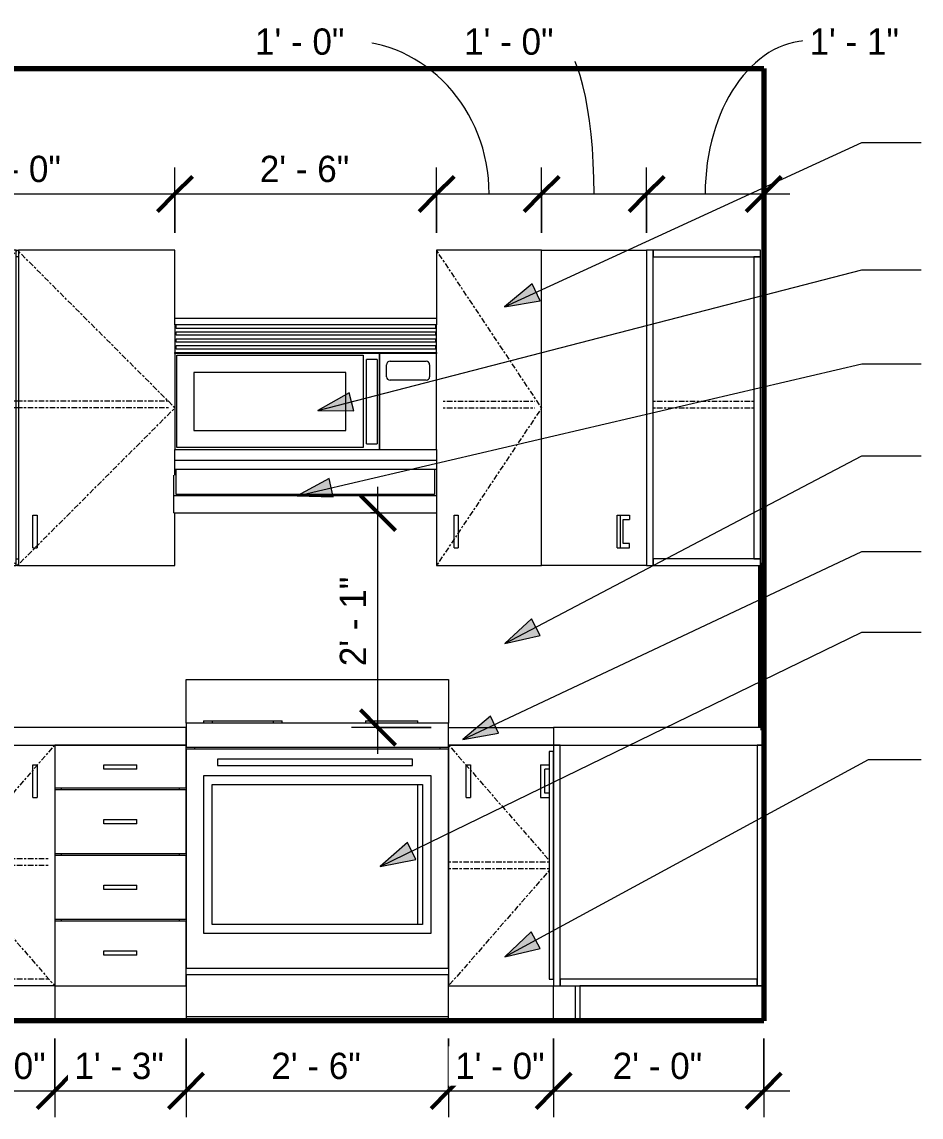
# Model space of a CAD drawing. Header units: inches. Extents: x 3011 to 5543, y -20 to 12119.
# Drawn here: x 3567.3 to 3670, y -11 to 114.1 of the extents above; entities that cross this region are included whole.
import ezdxf

# ---------------------------------------------------------------- set-up
doc = ezdxf.new("R2010")
doc.units = ezdxf.units.IN
doc.header["$MEASUREMENT"] = 0
doc.linetypes.add('Center', pattern=[1.25, 0.25, -0.1875, 0.625, -0.1875])
for name, color, linetype, lineweight in [('0-2', 10, 'Continuous', 5), ('A-ANNO-DIMS', 211, 'Continuous', 9), ('A-ANNO-DIMS-32', 211, 'Continuous', 9), ('A-FLOR-1', 7, 'Continuous', 70), ('A-WALL', 113, 'Continuous', 18), ('A-WALL-1', 113, 'Continuous', 70), ('A-WALL-2', 113, 'Continuous', 9), ('G-ANNO-TEXT', 231, 'Continuous', 9), ('I-WALL-1', 7, 'Continuous', 70), ('P-SANR-FIXT', 6, 'Continuous', 9), ('Q-CASE', 31, 'Continuous', 9), ('Q-CASE-1', 31, 'Center', 9), ('Q-SPCQ', 91, 'Continuous', 9)]:
    doc.layers.add(name, color=color, linetype=linetype, lineweight=lineweight)
doc.styles.add('Century Gothic', font='ufonts.com_century-gothic.ttf', dxfattribs={"height": 3})
doc.dimstyles.new('OD_1__HACK_2', dxfattribs={"dimscale": 12, "dimtxt": 3.132505, "dimasz": 0.333333, "dimexe": 0.25, "dimexo": 0.166667, "dimgap": 0.041667, "dimtad": 1, "dimdec": 0, "dimzin": 3, "dimdsep": 46, "dimlunit": 4, "dimtxsty": 'Century Gothic', "dimblk1": 'OBLIQUE', "dimblk2": 'OBLIQUE', "dimsah": 1, "dimcen": 0.09, "dimdle": 0.25, "dimazin": 0, "dimtfac": 1, "dimtdec": 4, "dimtix": 1, "dimtmove": 1, "dimatfit": 3, "dimfxl": 1, "dimtvp": 1, "dimtfill": 1, "dimfrac": 2, "dimtolj": 1, "dimtzin": 0, "dimarcsym": 2})
doc.dimstyles.new('OD_1__HACK_2_1', dxfattribs={"dimscale": 12, "dimtxt": 3.132505, "dimasz": 0.333333, "dimexe": 0.25, "dimexo": 0.166667, "dimgap": 0.041667, "dimtad": 1, "dimdec": 0, "dimzin": 3, "dimdsep": 46, "dimlunit": 4, "dimtxsty": 'Century Gothic', "dimblk1": 'OBLIQUE', "dimblk2": 'OBLIQUE', "dimsah": 1, "dimcen": 0.09, "dimdle": 0.25, "dimazin": 0, "dimtfac": 1, "dimtdec": 4, "dimtix": 1, "dimtmove": 0, "dimatfit": 3, "dimfxl": 1, "dimtvp": 1, "dimtfill": 1, "dimfrac": 2, "dimtolj": 1, "dimtzin": 0, "dimarcsym": 2})

# ---------------------------------------------------------------- blocks, each defined once
blk = doc.blocks.new('CTR - 1st Phase - Shell_rvt-3-1ST FLOOR - 1BD ADA TYPE A - KITCHEN - BACK WALL')
at = {"layer": 'A-FLOR-1'}
for p, q in [((-11970.15, 108.75), (-11846.36, 108.75)), ((-11846.36, 0), (-11970.15, 0))]:
    blk.add_line(p, q, dxfattribs=at)
blk = doc.blocks.new('CTR - 1st Phase - Common Walls_rvt-3-1ST FLOOR - 1BD ADA TYPE A - KITCHEN - BACK WALL')
at = {"layer": 'I-WALL-1'}
for p in [(-11846.36, 108.75), (-11846.36, 0)]:
    blk.add_line(p, (-11846.36, 0), dxfattribs=at)
blk = doc.blocks.new('300 Series Wall Hung Cabinet_302 - 36_ x 36_-2571299-1ST FLOOR - 1BD ADA TYPE A - KITCHEN - BACK WALL')
at = {"layer": 'Q-CASE'}
for p, q in [((-11858.99, 88), (-11859.74, 88)), ((-11859.74, 88), (-11859.74, 52)), ((-11858.99, 52), (-11858.99, 88)), ((-11846.74, 88), (-11858.99, 88)), ((-11858.99, 88), (-11858.99, 87.25)), ((-11846.74, 87.25), (-11846.74, 88)), ((-11858.99, 87.25), (-11846.74, 87.25)), ((-11846.74, 87.25), (-11847.49, 87.25)), ((-11847.49, 87.25), (-11847.49, 52.75)), ((-11846.74, 52.75), (-11846.74, 87.25)), ((-11846.74, 52.75), (-11858.99, 52.75)), ((-11858.99, 52.75), (-11858.99, 52)), ((-11847.49, 52.75), (-11846.74, 52.75)), ((-11846.74, 52), (-11846.74, 52.75)), ((-11859.74, 52), (-11858.99, 52)), ((-11858.99, 52), (-11846.74, 52))]:
    blk.add_line(p, q, dxfattribs=at)
at = {"layer": 'Q-CASE-1'}
for p, q in [((-11858.99, 70.75), (-11847.49, 70.75)), ((-11858.99, 70), (-11847.49, 70))]:
    blk.add_line(p, q, dxfattribs=at)
blk = doc.blocks.new('308 - 308-2727439-1ST FLOOR - 1BD ADA TYPE A - KITCHEN - BACK WALL')
at = {"layer": 'Q-CASE'}
for p, q in [((-11871.74, 88), (-11859.74, 88)), ((-11863.1, 57.75), (-11862.75, 57.75)), ((-11863.1, 54), (-11863.1, 57.75)), ((-11862.75, 57.75), (-11861.69, 57.75)), ((-11862.75, 57.75), (-11862.75, 54)), ((-11861.69, 57.75), (-11861.69, 57.25)), ((-11862.4, 57.25), (-11861.69, 57.25)), ((-11862.4, 54.5), (-11862.4, 57.25)), ((-11863.1, 54), (-11862.75, 54)), ((-11862.75, 54), (-11861.69, 54)), ((-11861.69, 54.5), (-11862.4, 54.5)), ((-11861.69, 54), (-11861.69, 54.5)), ((-11859.74, 52), (-11871.74, 52))]:
    blk.add_line(p, q, dxfattribs=at)
blk = doc.blocks.new('300 Series Wall Hung Cabinet_301 - 12_-2216986-1ST FLOOR - 1BD ADA TYPE A - KITCHEN - BACK WALL')
at = {"layer": 'Q-CASE'}
for p, q in [((-11883.74, 88), (-11883.74, 80.26)), ((-11871.74, 88), (-11883.74, 88)), ((-11871.74, 52), (-11871.74, 88)), ((-11883.74, 64.15), (-11883.74, 62.31)), ((-11883.74, 58), (-11883.74, 52)), ((-11881.74, 57.75), (-11881.25, 57.75)), ((-11881.74, 54), (-11881.74, 57.75)), ((-11881.25, 57.75), (-11881.25, 54)), ((-11881.74, 54), (-11881.25, 54)), ((-11883.74, 52), (-11871.74, 52))]:
    blk.add_line(p, q, dxfattribs=at)
at = {"layer": 'Q-CASE-1'}
for p, q in [((-11871.74, 70), (-11883.74, 88)), ((-11882.99, 70.75), (-11872.49, 70.75)), ((-11871.74, 70), (-11883.74, 52)), ((-11882.99, 70), (-11872.49, 70))]:
    blk.add_line(p, q, dxfattribs=at)
blk = doc.blocks.new('30quot_MicrowaveVentADA_11166 - 70cm miele oven-2822873-1ST FLOOR - 1BD ADA TYPE A - KITCHEN - BACK WALL')
at = {"layer": 'Q-CASE'}
for p, q in [((-11913.62, 79.47), (-11913.62, 80.26)), ((-11913.62, 80.26), (-11883.74, 80.26)), ((-11883.74, 80.26), (-11883.74, 79.47)), ((-11913.5, 79.47), (-11913.62, 79.47)), ((-11913.62, 79.47), (-11913.62, 76.32)), ((-11913.5, 79.08), (-11913.5, 79.47)), ((-11883.86, 79.47), (-11913.5, 79.47)), ((-11883.86, 79.08), (-11913.5, 79.08)), ((-11883.74, 79.47), (-11883.86, 79.47)), ((-11883.86, 79.47), (-11883.86, 79.08)), ((-11883.74, 76.32), (-11883.74, 79.47)), ((-11913.5, 78.29), (-11913.5, 78.69)), ((-11913.5, 78.69), (-11883.86, 78.69)), ((-11883.86, 78.29), (-11913.5, 78.29)), ((-11913.5, 77.5), (-11913.5, 77.9)), ((-11913.5, 77.9), (-11883.86, 77.9)), ((-11883.86, 78.69), (-11883.86, 78.29)), ((-11883.86, 77.9), (-11883.86, 77.5)), ((-11913.62, 76.32), (-11883.74, 76.32)), ((-11913.62, 76.2), (-11913.62, 76.32)), ((-11883.86, 77.5), (-11913.5, 77.5)), ((-11913.5, 76.72), (-11913.5, 77.11)), ((-11913.5, 77.11), (-11883.86, 77.11)), ((-11883.86, 76.72), (-11913.5, 76.72)), ((-11883.86, 77.11), (-11883.86, 76.72)), ((-11883.74, 76.32), (-11883.74, 76.2)), ((-11890.24, 76.2), (-11913.62, 76.2)), ((-11913.62, 76.2), (-11913.62, 65.26)), ((-11913.42, 65.46), (-11913.42, 76.01)), ((-11913.42, 76.01), (-11892.13, 76.01)), ((-11892.13, 76.01), (-11892.13, 65.46)), ((-11891.73, 65.91), (-11891.73, 75.51)), ((-11890.54, 75.51), (-11891.73, 75.51)), ((-11890.54, 75.51), (-11890.54, 65.91)), ((-11890.24, 65.26), (-11890.24, 76.2)), ((-11883.74, 76.2), (-11890.24, 76.2)), ((-11890.24, 76.2), (-11890.24, 65.26)), ((-11889.05, 75.32), (-11884.92, 75.32)), ((-11883.74, 65.26), (-11883.74, 76.2)), ((-11894.09, 74.04), (-11911.46, 74.04)), ((-11911.46, 74.04), (-11911.46, 67.43)), ((-11894.09, 74.04), (-11911.46, 74.04)), ((-11911.46, 74.04), (-11911.46, 67.43)), ((-11894.09, 67.43), (-11894.09, 74.04)), ((-11894.09, 67.43), (-11894.09, 74.04)), ((-11889.45, 73.55), (-11889.45, 74.93)), ((-11884.53, 74.93), (-11884.53, 73.55)), ((-11884.92, 73.15), (-11889.05, 73.15)), ((-11911.46, 67.43), (-11894.09, 67.43)), ((-11911.46, 67.43), (-11894.09, 67.43)), ((-11913.62, 65.26), (-11890.24, 65.26)), ((-11913.62, 64.15), (-11913.62, 65.26)), ((-11892.13, 65.46), (-11913.42, 65.46)), ((-11891.73, 65.91), (-11890.54, 65.91)), ((-11890.24, 65.26), (-11883.74, 65.26)), ((-11883.74, 65.26), (-11883.74, 64.15)), ((-11883.74, 64), (-11913.62, 64))]:
    blk.add_line(p, q, dxfattribs=at)
for centre, start, end in [((-11889.05, 74.93), 90, 180), ((-11884.92, 74.93), 0, 90), ((-11889.05, 73.55), 180, 270), ((-11884.92, 73.55), 270, 0)]:
    blk.add_arc(centre, 0.394, start, end, dxfattribs=at)
blk = doc.blocks.new('300 Series Wall Hung Cabinet_302 - 36_ x 36_-2570919-1ST FLOOR - 1BD ADA TYPE A - KITCHEN - BACK WALL')
at = {"layer": 'Q-CASE'}
for p, q in [((-11931.75, 88), (-11949.62, 88)), ((-11949.62, 88), (-11949.62, 52)), ((-11931.75, 52), (-11931.75, 88)), ((-11931.75, 88), (-11931.5, 88)), ((-11913.62, 88), (-11931.5, 88)), ((-11931.5, 88), (-11931.5, 52)), ((-11913.62, 80.26), (-11913.62, 88)), ((-11931.5, 87.25), (-11931.75, 87.25)), ((-11913.62, 62.31), (-11913.62, 64.15)), ((-11933.86, 57.75), (-11933.37, 57.75)), ((-11933.86, 54), (-11933.86, 57.75)), ((-11933.37, 57.75), (-11933.37, 54)), ((-11929.86, 57.75), (-11929.37, 57.75)), ((-11929.86, 54), (-11929.86, 57.75)), ((-11929.37, 57.75), (-11929.37, 54)), ((-11913.62, 52), (-11913.62, 58)), ((-11933.86, 54), (-11933.37, 54)), ((-11929.86, 54), (-11929.37, 54)), ((-11931.75, 52.75), (-11931.5, 52.75)), ((-11949.62, 52), (-11931.75, 52)), ((-11931.5, 52), (-11931.75, 52)), ((-11931.5, 52), (-11913.62, 52))]:
    blk.add_line(p, q, dxfattribs=at)
at = {"layer": 'Q-CASE-1'}
for p, q in [((-11931.62, 88), (-11949.62, 70)), ((-11913.62, 70), (-11931.62, 88)), ((-11914.37, 70.75), (-11948.87, 70.75)), ((-11949.62, 70), (-11931.62, 52)), ((-11914.37, 70), (-11948.87, 70)), ((-11931.62, 52), (-11913.62, 70))]:
    blk.add_line(p, q, dxfattribs=at)
blk = doc.blocks.new('Range_Hood_386 - 30_ Wide-2875944-1ST FLOOR - 1BD ADA TYPE A - KITCHEN - BACK WALL')
at = {"layer": 'Q-SPCQ'}
for p, q in [((-11913.62, 63), (-11913.49, 63)), ((-11913.49, 63), (-11883.99, 63)), ((-11913.49, 60.12), (-11913.49, 63)), ((-11883.99, 63), (-11883.74, 63)), ((-11883.99, 63), (-11883.99, 60.12)), ((-11913.74, 60), (-11913.74, 62.31)), ((-11883.74, 62.31), (-11883.74, 60)), ((-11883.99, 60.12), (-11913.49, 60.12)), ((-11913.74, 58), (-11913.74, 60)), ((-11913.74, 60), (-11883.74, 60)), ((-11883.74, 60), (-11883.74, 58)), ((-11913.74, 58), (-11883.74, 58))]:
    blk.add_line(p, q, dxfattribs=at)
blk = doc.blocks.new('Base Cabinet Single Door and Shelf - Base Cabinet Single Door and Shelf 9_ ADA-2971786-1ST FLOOR - 1BD ADA TYPE A - KITCHEN - BACK WALL')
at = {"layer": 'Q-CASE'}
for p, q in [((-11871.86, 29.25), (-11870.86, 29.25)), ((-11871.86, 29.25), (-11871.86, 25.5)), ((-11871.36, 26), (-11871.36, 28.75)), ((-11870.86, 28.75), (-11871.36, 28.75)), ((-11871.86, 25.5), (-11870.86, 25.5)), ((-11870.86, 26), (-11871.36, 26))]:
    blk.add_line(p, q, dxfattribs=at)
blk = doc.blocks.new('Vanity Cabinet-Double Door-ADA - 30_ ADA-2971475-1ST FLOOR - 1BD ADA TYPE A - KITCHEN - BACK WALL')
at = {"layer": 'Q-CASE'}
for p, q in [((-11869.61, 31.5), (-11870.36, 31.5)), ((-11870.36, 31.5), (-11870.36, 4)), ((-11869.61, 4), (-11869.61, 31.5)), ((-11847.11, 31.5), (-11847.11, 4)), ((-11846.36, 31.5), (-11847.11, 31.5)), ((-11846.36, 4), (-11846.36, 31.5)), ((-11870.86, 30.75), (-11870.86, 4.75)), ((-11870.36, 30.75), (-11870.86, 30.75)), ((-11870.36, 4.75), (-11870.36, 30.75)), ((-11870.86, 4.75), (-11870.36, 4.75)), ((-11870.36, 4), (-11869.61, 4)), ((-11847.11, 4.75), (-11869.61, 4.75)), ((-11869.61, 4.75), (-11869.61, 4)), ((-11869.61, 4), (-11847.11, 4)), ((-11846.36, 4), (-11867.36, 4)), ((-11867.36, 4), (-11867.36, 0)), ((-11847.11, 4), (-11847.11, 4.75)), ((-11847.11, 4), (-11846.36, 4)), ((-11846.36, 0), (-11846.36, 4)), ((-11867.36, 0), (-11846.36, 0))]:
    blk.add_line(p, q, dxfattribs=at)
blk = doc.blocks.new('Base Cabinet Corner 197 - Base Cabinet Corner 197 ADA-2762271-1ST FLOOR - 1BD ADA TYPE A - KITCHEN - BACK WALL')
at = {"layer": 'Q-CASE'}
for p, q in [((-11940.11, 31.5), (-11963.36, 31.5)), ((-11963.36, 31.5), (-11963.36, 30.75)), ((-11939.36, 31.5), (-11940.11, 31.5)), ((-11940.11, 31.5), (-11940.11, 4)), ((-11940.11, 30.75), (-11940.11, 31.5)), ((-11939.36, 31.5), (-11939.35, 31.5)), ((-11939.36, 4), (-11939.36, 31.5)), ((-11939.35, 31.5), (-11927.36, 31.5)), ((-11939.35, 29.25), (-11939.35, 31.5)), ((-11927.36, 31.5), (-11927.36, 4)), ((-11963.36, 30.75), (-11940.11, 30.75)), ((-11962.61, 30.75), (-11963.36, 30.75)), ((-11963.36, 30.75), (-11963.36, 0)), ((-11962.61, 0), (-11962.61, 30.75)), ((-11939.36, 29.25), (-11937.87, 29.25)), ((-11937.87, 25.5), (-11937.87, 29.25)), ((-11929.85, 29.25), (-11929.36, 29.25)), ((-11929.85, 25.5), (-11929.85, 29.25)), ((-11929.36, 29.25), (-11929.36, 25.5)), ((-11939.36, 28.75), (-11938.36, 28.75)), ((-11939.35, 26), (-11939.35, 28.75)), ((-11938.36, 28.75), (-11938.36, 26)), ((-11938.36, 26), (-11939.36, 26)), ((-11939.36, 25.5), (-11937.87, 25.5)), ((-11939.35, 4), (-11939.35, 25.5)), ((-11929.85, 25.5), (-11929.36, 25.5)), ((-11940.84, 4), (-11940.84, 0)), ((-11940.08, 4), (-11940.83, 4)), ((-11940.83, 4), (-11940.83, 0)), ((-11940.11, 4), (-11939.36, 4)), ((-11940.08, 0), (-11940.08, 4)), ((-11939.35, 4), (-11939.36, 4)), ((-11927.36, 4), (-11939.35, 4)), ((-11927.36, 4), (-11927.36, 0)), ((-11927.36, 4), (-11927.36, 0)), ((-11963.36, 0), (-11962.61, 0)), ((-11940.83, 0), (-11940.08, 0))]:
    blk.add_line(p, q, dxfattribs=at)
at = {"layer": 'Q-CASE-1'}
for p, q in [((-11927.36, 31.5), (-11939.31, 17.75)), ((-11940.08, 18.5), (-11962.61, 18.5)), ((-11940.08, 17.75), (-11962.61, 17.75)), ((-11928.11, 18.5), (-11939.36, 18.5)), ((-11928.11, 17.75), (-11939.31, 17.75)), ((-11939.31, 17.75), (-11927.36, 4)), ((-11940.08, 4.75), (-11962.61, 4.75)), ((-11940.08, 4), (-11962.61, 4)), ((-11928.11, 4.75), (-11939.36, 4.75)), ((-11928.11, 4), (-11939.31, 4))]:
    blk.add_line(p, q, dxfattribs=at)
blk = doc.blocks.new('Base Cabinet Single Door and Shelf - Base Cabinet Single Door and Shelf 12_ ADA-2557421-1ST FLOOR - 1BD ADA TYPE A - KITCHEN - BACK WALL')
at = {"layer": 'Q-CASE'}
for p, q in [((-11882.36, 31.5), (-11882.36, 4)), ((-11870.36, 31.5), (-11882.36, 31.5)), ((-11880.35, 29.25), (-11879.86, 29.25)), ((-11880.35, 25.5), (-11880.35, 29.25)), ((-11879.86, 29.25), (-11879.86, 25.5)), ((-11880.35, 25.5), (-11879.86, 25.5)), ((-11882.36, 4), (-11870.36, 4)), ((-11870.36, 0), (-11870.36, 4))]:
    blk.add_line(p, q, dxfattribs=at)
at = {"layer": 'Q-CASE-1'}
for p, q in [((-11882.36, 31.5), (-11870.86, 18.32)), ((-11870.86, 18.12), (-11882.36, 18.12)), ((-11870.86, 17.37), (-11882.36, 17.37)), ((-11870.86, 17.18), (-11882.36, 4))]:
    blk.add_line(p, q, dxfattribs=at)
blk = doc.blocks.new('Cabinet Filler60 - Cabinet Filler-2972099-1ST FLOOR - 1BD ADA TYPE A - KITCHEN - BACK WALL')
at = {"layer": 'A-WALL'}
blk.add_line((-11867.86, 0), (-11867.86, 4), dxfattribs=at)
blk = doc.blocks.new('Cabinet Filler61 - Cabinet Filler-2972214-1ST FLOOR - 1BD ADA TYPE A - KITCHEN - BACK WALL')
at = {"layer": 'A-WALL'}
blk.add_line((-11870.36, 0), (-11870.36, 4), dxfattribs=at)
blk = doc.blocks.new('Base Cabinet 4 Drawer 254 - Base Cabinet 4 Drawer 254 15_ ADA-2972314-1ST FLOOR - 1BD ADA TYPE A - KITCHEN - BACK WALL')
at = {"layer": 'Q-CASE'}
for p, q in [((-11912.36, 31.5), (-11927.36, 31.5)), ((-11912.36, 26.62), (-11912.36, 31.5)), ((-11921.74, 29.25), (-11917.99, 29.25)), ((-11921.74, 28.75), (-11921.74, 29.25)), ((-11917.99, 28.75), (-11917.99, 29.25)), ((-11917.99, 28.75), (-11921.74, 28.75)), ((-11927.36, 26.62), (-11912.36, 26.62)), ((-11912.36, 26.37), (-11927.36, 26.37)), ((-11926.61, 26.62), (-11926.61, 26.37)), ((-11913.11, 26.37), (-11913.11, 26.62)), ((-11912.36, 19.12), (-11912.36, 26.37)), ((-11921.74, 23), (-11917.99, 23)), ((-11921.74, 22.5), (-11921.74, 23)), ((-11917.99, 22.5), (-11917.99, 23)), ((-11917.99, 22.5), (-11921.74, 22.5)), ((-11927.36, 19.12), (-11912.36, 19.12)), ((-11912.36, 18.87), (-11927.36, 18.87)), ((-11926.61, 19.12), (-11926.61, 18.87)), ((-11913.11, 18.87), (-11913.11, 19.12)), ((-11912.36, 11.63), (-11912.36, 18.87)), ((-11921.74, 15.5), (-11917.99, 15.5)), ((-11921.74, 15), (-11921.74, 15.5)), ((-11917.99, 15), (-11917.99, 15.5)), ((-11917.99, 15), (-11921.74, 15)), ((-11927.36, 11.63), (-11912.36, 11.63)), ((-11912.36, 11.37), (-11927.36, 11.37)), ((-11926.61, 11.63), (-11926.61, 11.37)), ((-11913.11, 11.37), (-11913.11, 11.63)), ((-11912.36, 4), (-11912.36, 11.37)), ((-11921.74, 8), (-11917.99, 8)), ((-11921.74, 7.5), (-11921.74, 8)), ((-11917.99, 7.5), (-11917.99, 8)), ((-11917.99, 7.5), (-11921.74, 7.5)), ((-11927.36, 4), (-11912.36, 4))]:
    blk.add_line(p, q, dxfattribs=at)
blk = doc.blocks.new('DIMBLOCK30-1ST FLOOR - 1BD ADA TYPE A - KITCHEN - BACK WALL')
at = {"layer": 'A-ANNO-DIMS-32'}
for p, q in [((3548.79, 60), (3548.79, 97.44)), ((3584.79, 90), (3584.79, 97.44)), ((3545.79, 94.44), (3584.79, 94.44)), ((3548.79, 94.44), (3548.79, 60)), ((3584.79, 94.44), (3584.79, 90))]:
    blk.add_line(p, q, dxfattribs=at)
at = {"layer": 'A-ANNO-DIMS-32', "lineweight": 50}
for p, q in [((3548.79, 94.44), (3550.79, 96.44)), ((3584.79, 94.44), (3586.79, 96.44)), ((3548.79, 94.44), (3546.79, 92.44)), ((3584.79, 94.44), (3582.79, 92.44))]:
    blk.add_line(p, q, dxfattribs=at)
at = {"layer": 'A-ANNO-DIMS-32', "color": 0, "insert": (3561.54, 98.79), "char_height": 3, "width": 12.5897, "attachment_point": 1, "line_spacing_factor": 0.984502, "style": 'Century Gothic', "bg_fill": 3, "box_fill_scale": 1.25, "bg_fill_color": 256, "bg_fill_true_color": 13158600, "bg_fill_transparency": 0}
blk.add_mtext('3\' - 0"', dxfattribs=at)
blk = doc.blocks.new('_Oblique')
at = {"color": 0, "linetype": 'ByBlock', "lineweight": -2}
blk.add_line((-0.5, -0.5), (0.5, 0.5), dxfattribs=at)
blk = doc.blocks.new('DIMBLOCK31-1ST FLOOR - 1BD ADA TYPE A - KITCHEN - BACK WALL')
at = {"layer": 'A-ANNO-DIMS-32'}
for p, q in [((3584.79, 90), (3584.79, 97.44)), ((3614.67, 90), (3614.67, 97.44)), ((3584.79, 94.44), (3614.67, 94.44)), ((3584.79, 94.44), (3584.79, 90)), ((3614.67, 94.44), (3614.67, 90))]:
    blk.add_line(p, q, dxfattribs=at)
at = {"layer": 'A-ANNO-DIMS-32', "lineweight": 50}
for p, q in [((3584.79, 94.44), (3586.79, 96.44)), ((3614.67, 94.44), (3616.67, 96.44)), ((3584.79, 94.44), (3582.79, 92.44)), ((3614.67, 94.44), (3612.67, 92.44))]:
    blk.add_line(p, q, dxfattribs=at)
at = {"layer": 'A-ANNO-DIMS-32', "color": 0, "insert": (3594.48, 98.79), "char_height": 3, "width": 12.5897, "attachment_point": 1, "line_spacing_factor": 0.984502, "style": 'Century Gothic', "bg_fill": 3, "box_fill_scale": 1.25, "bg_fill_color": 256, "bg_fill_true_color": 13158600, "bg_fill_transparency": 0}
blk.add_mtext('2\' - 6"', dxfattribs=at)
blk = doc.blocks.new('DIMBLOCK32-1ST FLOOR - 1BD ADA TYPE A - KITCHEN - BACK WALL')
at = {"layer": 'A-ANNO-DIMS-32'}
for p, q in [((3614.67, 90), (3614.67, 97.44)), ((3626.67, 90), (3626.67, 97.44)), ((3614.67, 94.44), (3626.67, 94.44)), ((3614.67, 94.44), (3614.67, 90)), ((3626.67, 94.44), (3626.67, 90))]:
    blk.add_line(p, q, dxfattribs=at)
at = {"layer": 'A-ANNO-DIMS-32', "lineweight": 50}
for p, q in [((3614.67, 94.44), (3616.67, 96.44)), ((3626.67, 94.44), (3628.67, 96.44)), ((3614.67, 94.44), (3612.67, 92.44)), ((3626.67, 94.44), (3624.67, 92.44))]:
    blk.add_line(p, q, dxfattribs=at)
at = {"layer": 'A-ANNO-DIMS-32'}
blk.add_ellipse((3604.42, 94.44), major_axis=(0, 17.5), ratio=0.928866, start_param=4.712389, end_param=6.283185, dxfattribs=at)
at = {"layer": 'A-ANNO-DIMS-32', "color": 0, "insert": (3593.93, 113.33), "char_height": 3, "width": 12.5897, "attachment_point": 1, "line_spacing_factor": 0.984502, "style": 'Century Gothic', "bg_fill": 3, "box_fill_scale": 1.25, "bg_fill_color": 256, "bg_fill_true_color": 13158600, "bg_fill_transparency": 0}
blk.add_mtext('1\' - 0"', dxfattribs=at)
blk = doc.blocks.new('DIMBLOCK33-1ST FLOOR - 1BD ADA TYPE A - KITCHEN - BACK WALL')
at = {"layer": 'A-ANNO-DIMS-32'}
for p, q in [((3626.67, 90), (3626.67, 97.44)), ((3638.67, 90), (3638.67, 97.44)), ((3626.67, 94.44), (3638.67, 94.44)), ((3626.67, 94.44), (3626.67, 90)), ((3638.67, 94.44), (3638.67, 90))]:
    blk.add_line(p, q, dxfattribs=at)
at = {"layer": 'A-ANNO-DIMS-32', "lineweight": 50}
for p, q in [((3626.67, 94.44), (3628.67, 96.44)), ((3638.67, 94.44), (3640.67, 96.44)), ((3626.67, 94.44), (3624.67, 92.44)), ((3638.67, 94.44), (3636.67, 92.44))]:
    blk.add_line(p, q, dxfattribs=at)
at = {"layer": 'A-ANNO-DIMS-32'}
blk.add_ellipse((3628.31, 94.44), major_axis=(0, 17.5), ratio=0.248989, start_param=4.712389, end_param=6.283185, dxfattribs=at)
at = {"layer": 'A-ANNO-DIMS-32', "color": 0, "insert": (3617.82, 113.33), "char_height": 3, "width": 12.5897, "attachment_point": 1, "line_spacing_factor": 0.984502, "style": 'Century Gothic', "bg_fill": 3, "box_fill_scale": 1.25, "bg_fill_color": 256, "bg_fill_true_color": 13158600, "bg_fill_transparency": 0}
blk.add_mtext('1\' - 0"', dxfattribs=at)
blk = doc.blocks.new('DIMBLOCK34-1ST FLOOR - 1BD ADA TYPE A - KITCHEN - BACK WALL')
at = {"layer": 'A-ANNO-DIMS-32'}
for p, q in [((3652.05, 101.98), (3652.05, 91.44)), ((3652.05, 94.44), (3652.05, 101.98)), ((3638.67, 90), (3638.67, 97.44)), ((3638.67, 94.44), (3655.05, 94.44)), ((3638.67, 94.44), (3638.67, 90))]:
    blk.add_line(p, q, dxfattribs=at)
at = {"layer": 'A-ANNO-DIMS-32', "lineweight": 50}
for p, q in [((3638.67, 94.44), (3640.67, 96.44)), ((3652.05, 94.44), (3654.05, 96.44)), ((3638.67, 94.44), (3636.67, 92.44)), ((3652.05, 94.44), (3650.05, 92.44))]:
    blk.add_line(p, q, dxfattribs=at)
at = {"layer": 'A-ANNO-DIMS-32'}
blk.add_ellipse((3657.28, 94.44), major_axis=(0, 17.5), ratio=0.681287, start_param=0, end_param=1.570796, dxfattribs=at)
at = {"layer": 'A-ANNO-DIMS-32', "color": 0, "insert": (3657.28, 113.33), "char_height": 3, "width": 12.5897, "attachment_point": 1, "line_spacing_factor": 0.984502, "style": 'Century Gothic', "bg_fill": 3, "box_fill_scale": 1.25, "bg_fill_color": 256, "bg_fill_true_color": 13158600, "bg_fill_transparency": 0}
blk.add_mtext('1\' - 1"', dxfattribs=at)
blk = doc.blocks.new('DIMBLOCK37-1ST FLOOR - 1BD ADA TYPE A - KITCHEN - BACK WALL')
at = {"layer": 'A-ANNO-DIMS-32'}
for p, q in [((3559.05, -2), (3559.05, -10.99)), ((3559.05, -7.99), (3559.05, -2)), ((3571.05, -2), (3571.05, -10.99)), ((3571.05, -7.99), (3571.05, -2)), ((3559.05, -7.99), (3571.05, -7.99))]:
    blk.add_line(p, q, dxfattribs=at)
at = {"layer": 'A-ANNO-DIMS-32', "lineweight": 50}
for p, q in [((3559.05, -7.99), (3561.05, -5.99)), ((3571.05, -7.99), (3573.05, -5.99)), ((3559.05, -7.99), (3557.05, -9.99)), ((3571.05, -7.99), (3569.05, -9.99))]:
    blk.add_line(p, q, dxfattribs=at)
at = {"layer": 'A-ANNO-DIMS-32', "color": 0, "insert": (3559.8, -3.64), "char_height": 3, "width": 12.5897, "attachment_point": 1, "line_spacing_factor": 0.984502, "style": 'Century Gothic', "bg_fill": 3, "box_fill_scale": 1.25, "bg_fill_color": 256, "bg_fill_true_color": 13158600, "bg_fill_transparency": 0}
blk.add_mtext('1\' - 0"', dxfattribs=at)
blk = doc.blocks.new('DIMBLOCK38-1ST FLOOR - 1BD ADA TYPE A - KITCHEN - BACK WALL')
at = {"layer": 'A-ANNO-DIMS-32'}
for p, q in [((3571.05, -2), (3571.05, -10.99)), ((3571.05, -7.99), (3571.05, -2)), ((3586.05, -2), (3586.05, -10.99)), ((3586.05, -7.99), (3586.05, -2)), ((3571.05, -7.99), (3586.05, -7.99))]:
    blk.add_line(p, q, dxfattribs=at)
at = {"layer": 'A-ANNO-DIMS-32', "lineweight": 50}
for p, q in [((3571.05, -7.99), (3573.05, -5.99)), ((3586.05, -7.99), (3588.05, -5.99)), ((3571.05, -7.99), (3569.05, -9.99)), ((3586.05, -7.99), (3584.05, -9.99))]:
    blk.add_line(p, q, dxfattribs=at)
at = {"layer": 'A-ANNO-DIMS-32', "color": 0, "insert": (3573.3, -3.64), "char_height": 3, "width": 12.5897, "attachment_point": 1, "line_spacing_factor": 0.984502, "style": 'Century Gothic', "bg_fill": 3, "box_fill_scale": 1.25, "bg_fill_color": 256, "bg_fill_true_color": 13158600, "bg_fill_transparency": 0}
blk.add_mtext('1\' - 3"', dxfattribs=at)
blk = doc.blocks.new('DIMBLOCK39-1ST FLOOR - 1BD ADA TYPE A - KITCHEN - BACK WALL')
at = {"layer": 'A-ANNO-DIMS-32'}
for p, q in [((3586.05, -2), (3586.05, -10.99)), ((3586.05, -7.99), (3586.05, -2)), ((3616.05, -2), (3616.05, -10.99)), ((3616.05, -7.99), (3616.05, -2)), ((3586.05, -7.99), (3616.05, -7.99))]:
    blk.add_line(p, q, dxfattribs=at)
at = {"layer": 'A-ANNO-DIMS-32', "lineweight": 50}
for p, q in [((3586.05, -7.99), (3588.05, -5.99)), ((3616.05, -7.99), (3618.05, -5.99)), ((3586.05, -7.99), (3584.05, -9.99)), ((3616.05, -7.99), (3614.05, -9.99))]:
    blk.add_line(p, q, dxfattribs=at)
at = {"layer": 'A-ANNO-DIMS-32', "color": 0, "insert": (3595.8, -3.64), "char_height": 3, "width": 12.5897, "attachment_point": 1, "line_spacing_factor": 0.984502, "style": 'Century Gothic', "bg_fill": 3, "box_fill_scale": 1.25, "bg_fill_color": 256, "bg_fill_true_color": 13158600, "bg_fill_transparency": 0}
blk.add_mtext('2\' - 6"', dxfattribs=at)
blk = doc.blocks.new('DIMBLOCK40-1ST FLOOR - 1BD ADA TYPE A - KITCHEN - BACK WALL')
at = {"layer": 'A-ANNO-DIMS-32'}
for p, q in [((3616.05, -2), (3616.05, -10.99)), ((3616.05, -7.99), (3616.05, -2)), ((3628.05, -2), (3628.05, -10.99)), ((3628.05, -7.99), (3628.05, -2)), ((3616.05, -7.99), (3628.05, -7.99))]:
    blk.add_line(p, q, dxfattribs=at)
at = {"layer": 'A-ANNO-DIMS-32', "lineweight": 50}
for p, q in [((3616.05, -7.99), (3618.05, -5.99)), ((3628.05, -7.99), (3630.05, -5.99)), ((3616.05, -7.99), (3614.05, -9.99)), ((3628.05, -7.99), (3626.05, -9.99))]:
    blk.add_line(p, q, dxfattribs=at)
at = {"layer": 'A-ANNO-DIMS-32', "color": 0, "insert": (3616.8, -3.64), "char_height": 3, "width": 12.5897, "attachment_point": 1, "line_spacing_factor": 0.984502, "style": 'Century Gothic', "bg_fill": 3, "box_fill_scale": 1.25, "bg_fill_color": 256, "bg_fill_true_color": 13158600, "bg_fill_transparency": 0}
blk.add_mtext('1\' - 0"', dxfattribs=at)
blk = doc.blocks.new('DIMBLOCK41-1ST FLOOR - 1BD ADA TYPE A - KITCHEN - BACK WALL')
at = {"layer": 'A-ANNO-DIMS-32'}
for p, q in [((3628.05, -2), (3628.05, -10.99)), ((3628.05, -7.99), (3628.05, -2)), ((3652.05, -2), (3652.05, -10.99)), ((3652.05, -7.99), (3652.05, -2)), ((3628.05, -7.99), (3655.05, -7.99))]:
    blk.add_line(p, q, dxfattribs=at)
at = {"layer": 'A-ANNO-DIMS-32', "lineweight": 50}
for p, q in [((3628.05, -7.99), (3630.05, -5.99)), ((3652.05, -7.99), (3654.05, -5.99)), ((3628.05, -7.99), (3626.05, -9.99)), ((3652.05, -7.99), (3650.05, -9.99))]:
    blk.add_line(p, q, dxfattribs=at)
at = {"layer": 'A-ANNO-DIMS-32', "color": 0, "insert": (3634.8, -3.64), "char_height": 3, "width": 12.5897, "attachment_point": 1, "line_spacing_factor": 0.984502, "style": 'Century Gothic', "bg_fill": 3, "box_fill_scale": 1.25, "bg_fill_color": 256, "bg_fill_true_color": 13158600, "bg_fill_transparency": 0}
blk.add_mtext('2\' - 0"', dxfattribs=at)
blk = doc.blocks.new('DIMBLOCK45-1ST FLOOR - 1BD ADA TYPE A - KITCHEN - BACK WALL')
at = {"layer": 'A-ANNO-DIMS-32'}
for p, q in [((3607.97, 30.5), (3607.97, 61)), ((3607.14, 58), (3610.97, 58)), ((3607.97, 58), (3607.14, 58)), ((3614.05, 33.5), (3604.97, 33.5)), ((3607.97, 33.5), (3614.05, 33.5))]:
    blk.add_line(p, q, dxfattribs=at)
at = {"layer": 'A-ANNO-DIMS-32', "lineweight": 50}
for p, q in [((3607.97, 58), (3605.97, 60)), ((3607.97, 58), (3609.97, 56)), ((3607.97, 33.5), (3605.97, 35.5)), ((3607.97, 33.5), (3609.97, 31.5))]:
    blk.add_line(p, q, dxfattribs=at)
at = {"layer": 'A-ANNO-DIMS-32', "color": 0, "insert": (3603.62, 40.5), "char_height": 3, "width": 12.5897, "attachment_point": 1, "rotation": 90, "line_spacing_factor": 0.984502, "style": 'Century Gothic', "bg_fill": 3, "box_fill_scale": 1.25, "bg_fill_color": 256, "bg_fill_true_color": 13158600, "bg_fill_transparency": 0}
blk.add_mtext('2\' - 1"', dxfattribs=at)

msp = doc.modelspace()

# ---------------------------------------------------------------- hatches: boundary and pattern name
at = {"layer": 'G-ANNO-TEXT'}
for points in [[(3622.42, 81.53), (3626.5, 82.23), (3625.61, 84.18)], [(3601.1, 69.69), (3605.24, 69.65), (3604.7, 71.73)], [(3622.48, 43.1), (3626.52, 44.01), (3625.52, 45.91)], [(3617.67, 32.14), (3621.74, 32.87), (3620.83, 34.81)], [(3608.24, 17.64), (3612.31, 18.42), (3611.37, 20.35)], [(3622.48, 7.31), (3626.51, 8.28), (3625.48, 10.16)]]:
    msp.add_hatch(color=256, dxfattribs=at).paths.add_polyline_path(points, flags=0)

# ---------------------------------------------------------------- linework, layer by layer
at = {"layer": 'A-WALL-1'}
for p, q in [((3652.05, 52), (3651.67, 52)), ((3651.67, 52), (3651.67, 33.5)), ((3652.05, 33.5), (3652.05, 52)), ((3651.67, 33.5), (3652.05, 33.5))]:
    msp.add_line(p, q, dxfattribs=at)
at = {"layer": 'A-WALL-2'}
for p, q in [((3586.05, 33.5), (3559.05, 33.5)), ((3616.05, 33.5), (3628.05, 33.5)), ((3571.05, 31.5), (3586.05, 31.5)), ((3616.05, 31.5), (3628.05, 31.5))]:
    msp.add_line(p, q, dxfattribs=at)
at = {"layer": 'G-ANNO-TEXT'}
for p, q in [((3601.1, 69.69), (3663.27, 85.75)), ((3663.27, 85.75), (3670.03, 85.75)), ((3625.61, 84.18), (3622.42, 81.53)), ((3626.5, 82.23), (3625.61, 84.18)), ((3622.42, 81.53), (3626.5, 82.23)), ((3663.27, 75.03), (3670.03, 75.03)), ((3604.7, 71.73), (3601.1, 69.69)), ((3605.24, 69.65), (3604.7, 71.73)), ((3601.1, 69.69), (3605.24, 69.65)), ((3622.48, 43.1), (3663.27, 64.52)), ((3663.27, 64.52), (3670.03, 64.52)), ((3617.67, 32.14), (3663.27, 53.59)), ((3663.27, 53.59), (3670.03, 53.59)), ((3625.52, 45.91), (3622.48, 43.1)), ((3626.52, 44.01), (3625.52, 45.91)), ((3608.24, 17.64), (3663.27, 44.4)), ((3622.48, 43.1), (3626.52, 44.01)), ((3663.27, 44.4), (3670.03, 44.4)), ((3620.83, 34.81), (3617.67, 32.14)), ((3621.74, 32.87), (3620.83, 34.81)), ((3617.67, 32.14), (3621.74, 32.87)), ((3622.48, 7.31), (3664.02, 29.85)), ((3664.02, 29.85), (3670.03, 29.85)), ((3611.37, 20.35), (3608.24, 17.64)), ((3612.31, 18.42), (3611.37, 20.35)), ((3608.24, 17.64), (3612.31, 18.42)), ((3625.48, 10.16), (3622.48, 7.31)), ((3626.51, 8.28), (3625.48, 10.16)), ((3622.48, 7.31), (3626.51, 8.28))]:
    msp.add_line(p, q, dxfattribs=at)
at = {"layer": 'P-SANR-FIXT'}
for p, q in [((3586.05, 31.5), (3586.05, 33.5)), ((3616.05, 31.5), (3616.05, 33.5)), ((3652.05, 33.5), (3628.05, 33.5)), ((3628.05, 33.5), (3628.05, 31.5)), ((3652.05, 31.5), (3652.05, 33.5)), ((3628.05, 31.5), (3652.05, 31.5))]:
    msp.add_line(p, q, dxfattribs=at)
at = {"layer": 'Q-SPCQ'}
for p, q in [((3586.05, 34), (3586.05, 39)), ((3586.05, 39), (3616.05, 39)), ((3616.05, 39), (3616.05, 34)), ((3616.05, 34), (3586.05, 34)), ((3586.05, 34), (3586.05, 31.26)), ((3588.05, 34.25), (3588.05, 34)), ((3588.05, 34.25), (3589.03, 34.25)), ((3589.05, 34.25), (3589.05, 34)), ((3589.05, 34.25), (3596.05, 34.25)), ((3596.05, 34), (3596.05, 34.25)), ((3596.07, 34.25), (3597.05, 34.25)), ((3597.05, 34), (3597.05, 34.25)), ((3606.55, 34.25), (3606.55, 34)), ((3606.55, 34.25), (3612.55, 34.25)), ((3612.55, 34), (3612.55, 34.25)), ((3616.05, 31.26), (3616.05, 34)), ((3586.05, 31.26), (3616.05, 31.26)), ((3616.05, 31.01), (3586.05, 31.01)), ((3586.05, 31.01), (3586.05, 6)), ((3587.05, 31.01), (3587.05, 31.26)), ((3615.05, 31.26), (3615.05, 31.01)), ((3616.05, 6), (3616.05, 31.01)), ((3611.92, 29.9), (3589.66, 29.9)), ((3589.66, 29.9), (3589.66, 29.15)), ((3589.66, 29.15), (3611.92, 29.15)), ((3611.92, 29.15), (3611.92, 29.9)), ((3614.05, 28), (3588.05, 28)), ((3588.05, 28), (3588.05, 10)), ((3614.05, 10), (3614.05, 28)), ((3589.05, 11), (3589.05, 27)), ((3589.05, 27), (3613.05, 27)), ((3612.55, 11), (3612.55, 27)), ((3613.05, 27), (3613.05, 11)), ((3613.05, 11), (3589.05, 11)), ((3588.05, 10), (3614.05, 10)), ((3586.05, 6), (3616.05, 6)), ((3616.05, 5.25), (3586.05, 5.25)), ((3586.05, 5.25), (3586.05, 0.5)), ((3616.05, 0.5), (3616.05, 5.25)), ((3586.05, 0.5), (3616.05, 0.5)), ((3586.05, 0.5), (3586.05, 0)), ((3616.05, 0), (3616.05, 0.5))]:
    msp.add_line(p, q, dxfattribs=at)

# ---------------------------------------------------------------- block references
at = {"layer": '0-2'}
for name in ['CTR - 1st Phase - Shell_rvt-3-1ST FLOOR - 1BD ADA TYPE A - KITCHEN - BACK WALL', 'CTR - 1st Phase - Common Walls_rvt-3-1ST FLOOR - 1BD ADA TYPE A - KITCHEN - BACK WALL']:
    msp.add_blockref(name, (15498.41, 0), dxfattribs=at)
at = {"layer": 'A-WALL'}
for name in ['Cabinet Filler61 - Cabinet Filler-2972214-1ST FLOOR - 1BD ADA TYPE A - KITCHEN - BACK WALL', 'Cabinet Filler60 - Cabinet Filler-2972099-1ST FLOOR - 1BD ADA TYPE A - KITCHEN - BACK WALL']:
    msp.add_blockref(name, (15498.41, 0), dxfattribs=at)
at = {"layer": 'Q-CASE'}
for name in ['300 Series Wall Hung Cabinet_302 - 36_ x 36_-2570919-1ST FLOOR - 1BD ADA TYPE A - KITCHEN - BACK WALL', '300 Series Wall Hung Cabinet_301 - 12_-2216986-1ST FLOOR - 1BD ADA TYPE A - KITCHEN - BACK WALL', '308 - 308-2727439-1ST FLOOR - 1BD ADA TYPE A - KITCHEN - BACK WALL', '300 Series Wall Hung Cabinet_302 - 36_ x 36_-2571299-1ST FLOOR - 1BD ADA TYPE A - KITCHEN - BACK WALL', '30quot_MicrowaveVentADA_11166 - 70cm miele oven-2822873-1ST FLOOR - 1BD ADA TYPE A - KITCHEN - BACK WALL', 'Base Cabinet Corner 197 - Base Cabinet Corner 197 ADA-2762271-1ST FLOOR - 1BD ADA TYPE A - KITCHEN - BACK WALL', 'Base Cabinet 4 Drawer 254 - Base Cabinet 4 Drawer 254 15_ ADA-2972314-1ST FLOOR - 1BD ADA TYPE A - KITCHEN - BACK WALL', 'Base Cabinet Single Door and Shelf - Base Cabinet Single Door and Shelf 12_ ADA-2557421-1ST FLOOR - 1BD ADA TYPE A - KITCHEN - BACK WALL', 'Vanity Cabinet-Double Door-ADA - 30_ ADA-2971475-1ST FLOOR - 1BD ADA TYPE A - KITCHEN - BACK WALL', 'Base Cabinet Single Door and Shelf - Base Cabinet Single Door and Shelf 9_ ADA-2971786-1ST FLOOR - 1BD ADA TYPE A - KITCHEN - BACK WALL']:
    msp.add_blockref(name, (15498.41, 0), dxfattribs=at)
at = {"layer": 'Q-SPCQ'}
msp.add_blockref('Range_Hood_386 - 30_ Wide-2875944-1ST FLOOR - 1BD ADA TYPE A - KITCHEN - BACK WALL', (15498.41, 0), dxfattribs=at)

# ---------------------------------------------------------------- next in the draw order: dimensions: what is measured, and where the dimension line sits
at = {"layer": 'A-ANNO-DIMS'}
for base, p1, p2, override, picture, middle in [((3584.79, 94.44), (3548.79, 58), (3584.79, 88), {"dimpost": '<>', "dimfxl": 46.861498}, 'DIMBLOCK30-1ST FLOOR - 1BD ADA TYPE A - KITCHEN - BACK WALL', (3566.79, 96.52)), ((3571.05, -7.99), (3559.05, 0), (3571.05, 0), {"dimpost": '<>', "dimfxl": 12}, 'DIMBLOCK37-1ST FLOOR - 1BD ADA TYPE A - KITCHEN - BACK WALL', (3565.05, -5.91))]:
    dim = msp.add_linear_dim(base=base, p1=p1, p2=p2, dimstyle='OD_1__HACK_2_1', override=override, dxfattribs=at)
    dim.commit()
    dim.dimension.update_dxf_attribs({"geometry": picture, "text_midpoint": middle})
dim = msp.add_linear_dim(base=(3607.96539296, 58), p1=(3616.04606859, 33.5), p2=(3605.13696583, 58), angle=90, dimstyle='OD_1__HACK_2_1', override={"dimpost": '<>', "dimfxl": 26.818996}, dxfattribs=at)
dim.commit()
dim.dimension.update_dxf_attribs({"geometry": 'DIMBLOCK45-1ST FLOOR - 1BD ADA TYPE A - KITCHEN - BACK WALL', "text_midpoint": (3605.92766351, 45.75)})

# ---------------------------------------------------------------- next in the draw order: hatches: boundary and pattern name
at = {"layer": 'G-ANNO-TEXT'}
msp.add_hatch(color=256, dxfattribs=at).paths.add_polyline_path([(3598.74, 59.96), (3602.87, 59.83), (3602.39, 61.92)], flags=0)

# ---------------------------------------------------------------- next in the draw order: linework, layer by layer
for p, q in [((3598.74, 59.96), (3663.27, 75.03)), ((3602.39, 61.92), (3598.74, 59.96)), ((3602.87, 59.83), (3602.39, 61.92)), ((3598.74, 59.96), (3602.87, 59.83))]:
    msp.add_line(p, q, dxfattribs=at)

# ---------------------------------------------------------------- next in the draw order: dimensions: what is measured, and where the dimension line sits
at = {"layer": 'A-ANNO-DIMS'}
for base, p1, p2, override, picture, middle in [((3614.67, 94.44), (3584.79, 88), (3614.67, 88), {"dimpost": '<>', "dimfxl": 29.88189}, 'DIMBLOCK31-1ST FLOOR - 1BD ADA TYPE A - KITCHEN - BACK WALL', (3599.73, 96.52)), ((3586.05, -7.99), (3571.05, 0), (3586.05, 0), {"dimpost": '<>', "dimfxl": 15}, 'DIMBLOCK38-1ST FLOOR - 1BD ADA TYPE A - KITCHEN - BACK WALL', (3578.55, -5.91))]:
    dim = msp.add_linear_dim(base=base, p1=p1, p2=p2, dimstyle='OD_1__HACK_2_1', override=override, dxfattribs=at)
    dim.commit()
    dim.dimension.update_dxf_attribs({"geometry": picture, "text_midpoint": middle})

# ---------------------------------------------------------------- next in the draw order: dimensions: what is measured, and where the dimension line sits
dim = msp.add_linear_dim(base=(3626.67, 94.44), p1=(3614.67, 88), p2=(3626.67, 88), dimstyle='OD_1__HACK_2', override={"dimpost": '<>', "dimfxl": 12}, dxfattribs=at)
dim.commit()
dim.dimension.update_dxf_attribs({"geometry": 'DIMBLOCK32-1ST FLOOR - 1BD ADA TYPE A - KITCHEN - BACK WALL', "text_midpoint": (3600.22, 111.33), "dimtype": 160})
dim = msp.add_linear_dim(base=(3616.05, -7.99), p1=(3586.05, 0), p2=(3616.05, 0), dimstyle='OD_1__HACK_2_1', override={"dimpost": '<>', "dimfxl": 30}, dxfattribs=at)
dim.commit()
dim.dimension.update_dxf_attribs({"geometry": 'DIMBLOCK39-1ST FLOOR - 1BD ADA TYPE A - KITCHEN - BACK WALL', "text_midpoint": (3601.05, -5.91)})

# ---------------------------------------------------------------- next in the draw order: dimensions: what is measured, and where the dimension line sits
dim = msp.add_linear_dim(base=(3638.67, 94.44), p1=(3626.67, 88), p2=(3638.67, 88), dimstyle='OD_1__HACK_2', override={"dimpost": '<>', "dimfxl": 12}, dxfattribs=at)
dim.commit()
dim.dimension.update_dxf_attribs({"geometry": 'DIMBLOCK33-1ST FLOOR - 1BD ADA TYPE A - KITCHEN - BACK WALL', "text_midpoint": (3624.12, 111.33), "dimtype": 160})
dim = msp.add_linear_dim(base=(3628.05, -7.99), p1=(3616.05, 0), p2=(3628.05, 0), dimstyle='OD_1__HACK_2_1', override={"dimpost": '<>', "dimfxl": 12}, dxfattribs=at)
dim.commit()
dim.dimension.update_dxf_attribs({"geometry": 'DIMBLOCK40-1ST FLOOR - 1BD ADA TYPE A - KITCHEN - BACK WALL', "text_midpoint": (3622.05, -5.91)})

# ---------------------------------------------------------------- next in the draw order: dimensions: what is measured, and where the dimension line sits
dim = msp.add_linear_dim(base=(3652.05, 94.44), p1=(3638.67, 88), p2=(3652.05, 103.98), dimstyle='OD_1__HACK_2', override={"dimpost": '<>', "dimfxl": 20.838749}, dxfattribs=at)
dim.commit()
dim.dimension.update_dxf_attribs({"geometry": 'DIMBLOCK34-1ST FLOOR - 1BD ADA TYPE A - KITCHEN - BACK WALL', "text_midpoint": (3663.57, 111.33), "dimtype": 160})
dim = msp.add_linear_dim(base=(3652.05, -7.99), p1=(3628.05, 0), p2=(3652.05, 0), dimstyle='OD_1__HACK_2_1', override={"dimpost": '<>', "dimfxl": 24}, dxfattribs=at)
dim.commit()
dim.dimension.update_dxf_attribs({"geometry": 'DIMBLOCK41-1ST FLOOR - 1BD ADA TYPE A - KITCHEN - BACK WALL', "text_midpoint": (3640.05, -5.91)})

# ---------------------------------------------------------------- next in the draw order: linework, layer by layer
at = {"layer": 'G-ANNO-TEXT'}
for p, q in [((3622.42, 81.53), (3663.27, 100.32)), ((3663.27, 100.32), (3670.03, 100.32))]:
    msp.add_line(p, q, dxfattribs=at)

doc.saveas('drawing.dxf')
